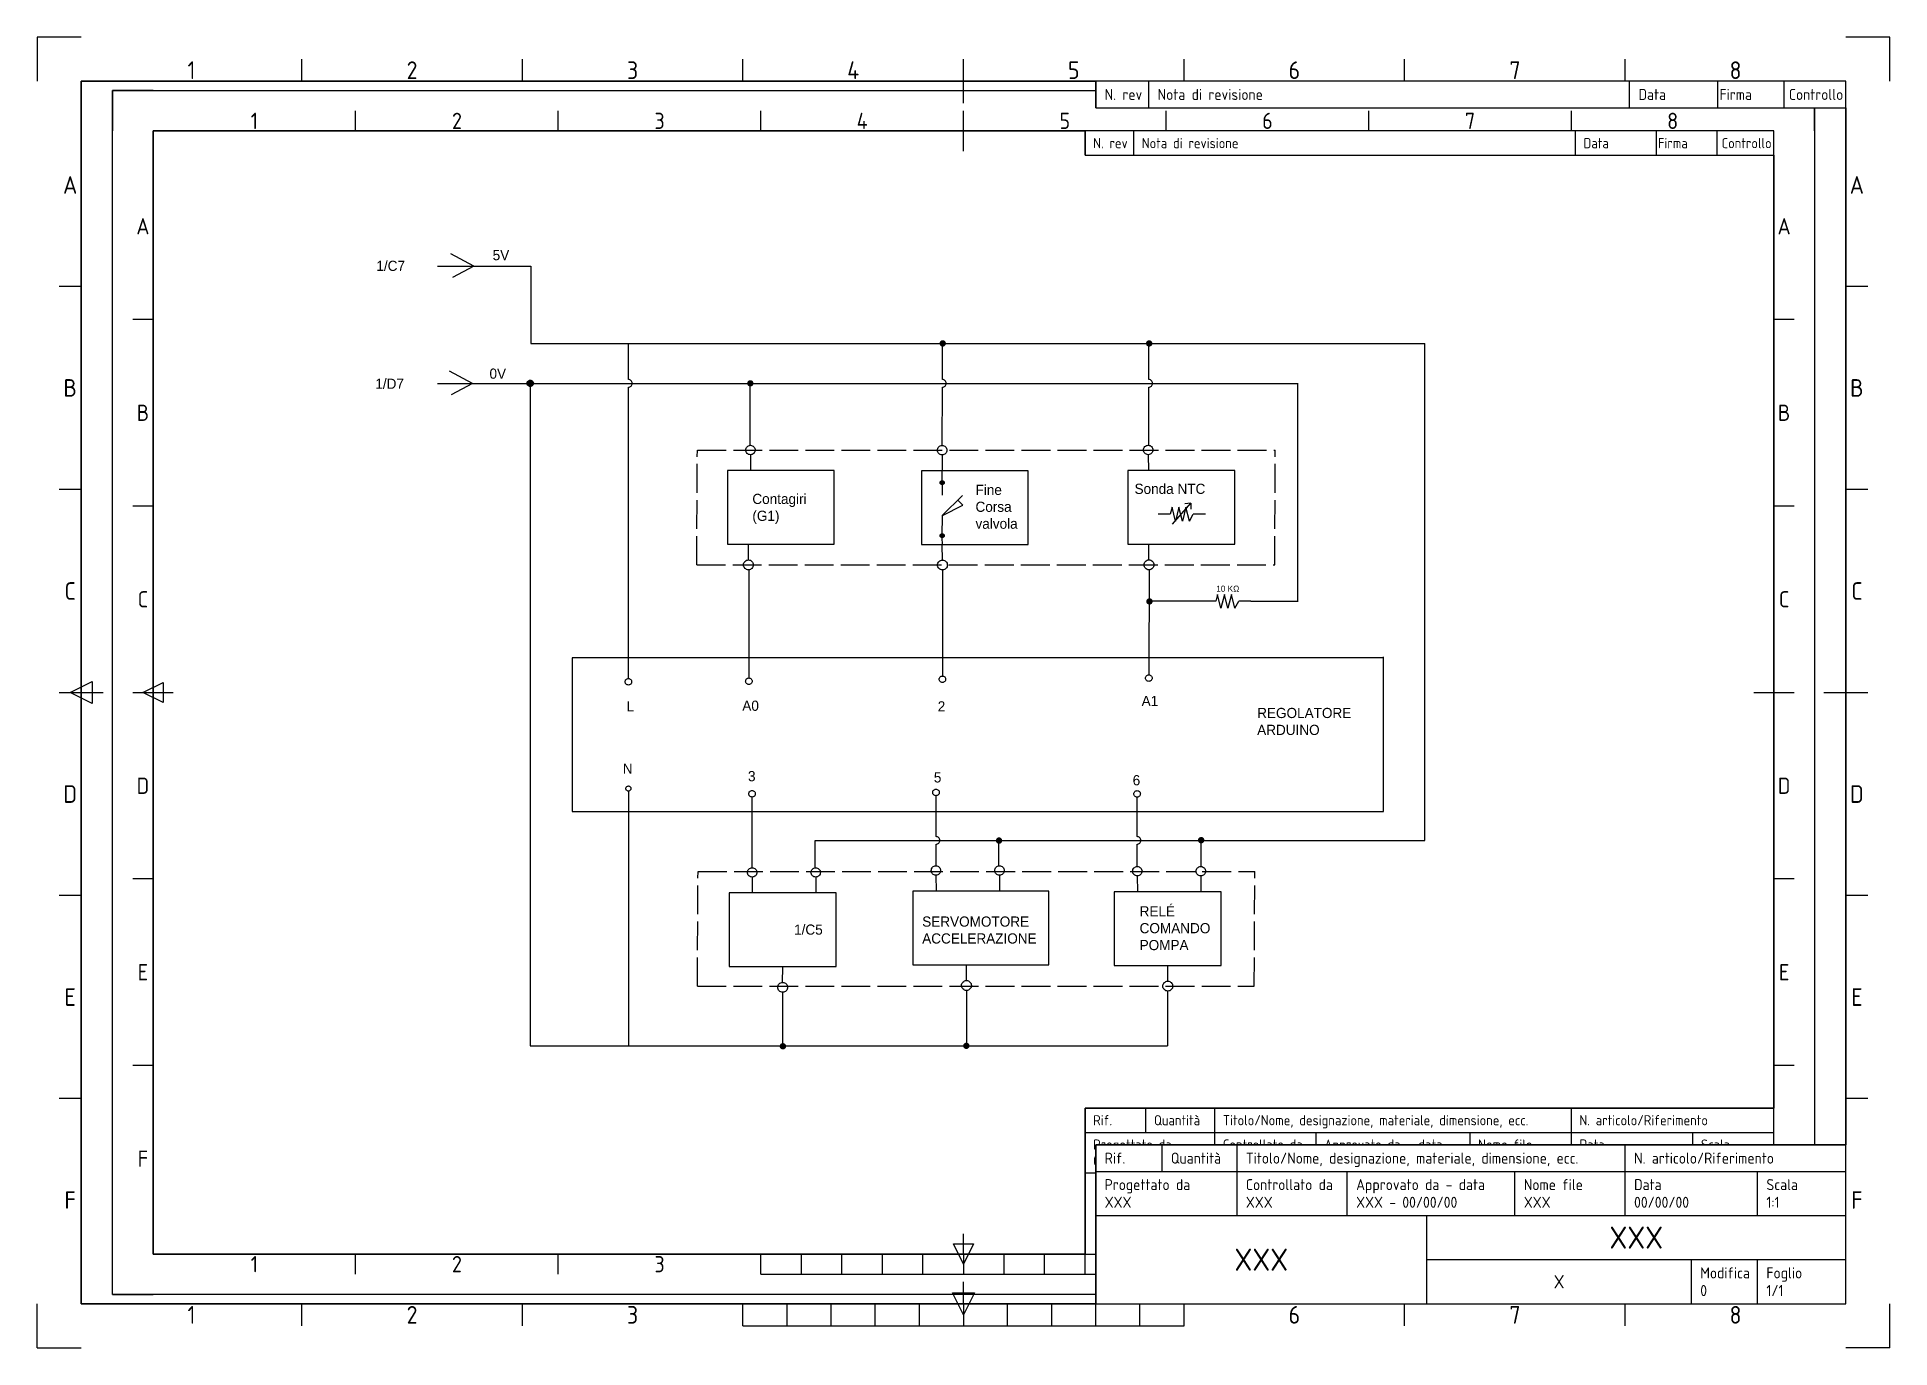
# Paper-space layout 'ISO A3 blocco di titolo' of a CAD drawing. Header units: millimetres. Extents: x 0 to 420, y 0 to 297.
# The model-space entities are those that its viewports show. They can reach past a viewport. Long polylines and large blocks are cut down to what shows.
import ezdxf
from ezdxf.enums import TextEntityAlignment as Align

# ---------------------------------------------------------------- set-up
doc = ezdxf.new("R2010")
doc.units = ezdxf.units.MM
doc.header["$LTSCALE"] = 0.5
doc.linetypes.add('ACAD_ISO02W100', pattern=[15, 12, -3])
for name, color, linetype in [('FRAME 025', 7, 'Continuous'), ('FRAME 050', 6, 'Continuous'), ('FRAME 070', 5, 'Continuous'), ('FRAME 200', 8, 'Continuous'), ('griglia', 254, 'Continuous'), ('TESTO', 7, 'Continuous'), ('Title Block', 7, 'Continuous'), ('TUBAZIONI', 7, 'Continuous'), ('Viewport', 7, 'Continuous')]:
    doc.layers.add(name, color=color, linetype=linetype)
doc.styles.add('ISO Proportional', font='isocp.shx')

# ---------------------------------------------------------------- blocks, each defined once
blk = doc.blocks.new('ISO A3 title block')
at = {"layer": 'FRAME 050'}
for p, q in [((60, 287), (60, 292)), ((110, 287), (110, 292)), ((160, 287), (160, 292)), ((210, 282), (210, 292)), ((260, 287), (260, 292)), ((310, 287), (310, 292)), ((360, 287), (360, 292)), ((10, 240.5), (5, 240.5)), ((415, 240.5), (410, 240.5)), ((10, 194.5), (5, 194.5)), ((415, 194.5), (410, 194.5)), ((5, 148.5), (15, 148.5)), ((7.5, 148.5), (12.5, 151)), ((12.5, 146), (7.5, 148.5)), ((12.5, 151), (12.5, 146)), ((405, 148.5), (415, 148.5)), ((10, 102.5), (5, 102.5)), ((415, 102.5), (410, 102.5)), ((10, 56.5), (5, 56.5)), ((415, 56.5), (410, 56.5)), ((210, 10), (210, 15)), ((60, 5), (60, 10)), ((110, 5), (110, 10)), ((160, 5), (160, 10)), ((170, 5), (170, 10)), ((180, 5), (180, 10)), ((190, 5), (190, 10)), ((200, 5), (200, 10)), ((207.5, 12.5), (212.5, 12.5)), ((210, 7.5), (207.5, 12.5)), ((212.5, 12.5), (210, 7.5)), ((210, 10), (210, 5)), ((220, 5), (220, 10)), ((230, 5), (230, 10)), ((240, 5), (240, 10)), ((250, 5), (250, 10)), ((260, 5), (260, 10)), ((310, 5), (310, 10)), ((360, 5), (360, 10)), ((160, 5), (260, 5))]:
    blk.add_line(p, q, dxfattribs=at)
at = {"layer": 'FRAME 070'}
for p, q in [((410, 287), (10, 287)), ((10, 287), (10, 10)), ((240, 281), (240, 287)), ((252, 281), (252, 287)), ((361, 281), (361, 287)), ((381, 281), (381, 287)), ((396, 281), (396, 287)), ((410, 10), (410, 287)), ((240, 281), (410, 281)), ((240, 46), (410, 46)), ((240, 40), (240, 46)), ((255, 40), (255, 46)), ((272, 40), (272, 46)), ((360, 40), (360, 46)), ((240, 40), (410, 40)), ((240, 10), (240, 40)), ((272, 30), (272, 40)), ((297, 30), (297, 40)), ((335, 30), (335, 40)), ((360, 30), (360, 40)), ((390, 30), (390, 40)), ((240, 30), (410, 30)), ((315, 10), (315, 30)), ((315, 20), (410, 20)), ((375, 10), (375, 20)), ((390, 10), (390, 20)), ((10, 10), (410, 10))]:
    blk.add_line(p, q, dxfattribs=at)
at = {"layer": 'FRAME 200'}
for p, q in [((0, 297), (0, 287)), ((10, 297), (0, 297)), ((420, 297), (410, 297)), ((420, 287), (420, 297)), ((0, 0), (0, 10)), ((420, 0), (420, 10)), ((0, 0), (10, 0)), ((420, 0), (410, 0))]:
    blk.add_line(p, q, dxfattribs=at)
at = {"layer": 'FRAME 025', "style": 'ISO Proportional'}
for s, p in [('N. rev', (242, 284)), ('Nota di revisione', (254, 284)), ('Data', (363, 284)), ('Firma', (381.36, 284)), ('Controllo', (397.08, 284)), ('Rif.', (242, 43)), ('Quantità', (257, 43)), ('Titolo/Nome, designazione, materiale, dimensione, ecc.', (274, 43)), ('N. articolo/Riferimento', (362, 43)), ('Progettato da', (242, 37)), ('Controllato da', (274, 37)), ('Approvato da - data', (299, 37)), ('Nome file', (337, 37)), ('Data', (362, 37)), ('Scala', (392, 37)), ('Modifica', (377, 17)), ('Foglio', (392, 17))]:
    blk.add_text(s, height=2.5, dxfattribs=at).set_placement(p, align=Align.MIDDLE_LEFT)
at = {"layer": 'FRAME 025', "style": 'ISO Proportional', "flags": 8}
for tag, p in [('PROGETTATO_DA', (242, 33)), ('CONTROLLATO_DA', (274, 33)), ('APPROVATO_DA_DATA', (299, 33)), ('NOMEFILE', (337, 33)), ('DATA', (362, 33)), ('SCALA', (392, 33)), ('MODIFICA', (377, 13)), ('FOGLIO', (392, 13))]:
    blk.add_attdef(tag, text='', height=2.5, dxfattribs=at).set_placement(p, align=Align.MIDDLE_LEFT)
at = {"layer": 'FRAME 050', "style": 'ISO Proportional'}
for s, p in [('1', (35, 289.5)), ('2', (85, 289.5)), ('3', (135, 289.5)), ('4', (185, 289.5)), ('5', (235, 289.5)), ('6', (285, 289.5)), ('7', (335, 289.5)), ('8', (385, 289.5)), ('A', (7.5, 263.5)), ('A', (412.5, 263.5)), ('B', (7.5, 217.5)), ('B', (412.5, 217.5)), ('C', (7.5, 171.5)), ('C', (412.5, 171.5)), ('D', (7.5, 125.5)), ('D', (412.5, 125.5)), ('E', (7.5, 79.5)), ('E', (412.5, 79.5)), ('F', (7.5, 33.5)), ('F', (412.5, 33.5)), ('1', (35, 7.5)), ('2', (85, 7.5)), ('3', (135, 7.5)), ('6', (285, 7.5)), ('7', (335, 7.5)), ('8', (385, 7.5))]:
    blk.add_text(s, height=4, dxfattribs=at).set_placement(p, align=Align.MIDDLE)
at = {"layer": 'FRAME 050', "style": 'ISO Proportional', "flags": 8}
for tag, height, p in [('TITOLO', 5, (362.5, 25)), ('PROPRIETARIO', 5, (277.5, 20)), ('NUMERO_DISEGNO', 3, (345, 15))]:
    blk.add_attdef(tag, text='', height=height, dxfattribs=at).set_placement(p, align=Align.MIDDLE)

msp = doc.modelspace()

# ---------------------------------------------------------------- hatches: boundary and pattern name
at = {"true_color": 0xffffff}
h = msp.add_hatch(color=7, dxfattribs=at)
h.dxf.hatch_style = 1
h.paths.add_polyline_path([(204.08, 234.6), (205.66, 234.6, 1)])
h.paths.add_polyline_path([(205.66, 234.6), (204.08, 234.6, 1)])
h = msp.add_hatch(color=7, dxfattribs=at)
h.dxf.hatch_style = 1
h.paths.add_polyline_path([(255.03, 234.6), (256.61, 234.6, 1)])
h.paths.add_polyline_path([(256.61, 234.6), (255.03, 234.6, 1)])
h = msp.add_hatch(color=7, dxfattribs=at)
h.dxf.hatch_style = 1
h.paths.add_polyline_path([(103.88, 224.76, 1), (102.3, 224.76, 1)])
h = msp.add_hatch(color=7, dxfattribs=at)
h.dxf.hatch_style = 1
h.paths.add_polyline_path([(156.61, 224.75), (158.18, 224.75, 1)])
h.paths.add_polyline_path([(158.18, 224.75), (156.61, 224.75, 1)])
h = msp.add_hatch(color=7, dxfattribs=at)
h.dxf.hatch_style = 1
h.paths.add_polyline_path([(255.11, 170.96), (256.68, 170.96, 1)])
h.paths.add_polyline_path([(256.68, 170.96), (255.11, 170.96, 1)])
h = msp.add_hatch(color=7, dxfattribs=at)
h.dxf.hatch_style = 1
h.paths.add_polyline_path([(217.98, 111.98), (219.56, 111.98, 1)])
h.paths.add_polyline_path([(219.56, 111.98), (217.98, 111.98, 1)])
h = msp.add_hatch(color=7, dxfattribs=at)
h.dxf.hatch_style = 1
h.paths.add_polyline_path([(267.86, 112.07), (269.44, 112.07, 1)])
h.paths.add_polyline_path([(269.44, 112.07), (267.86, 112.07, 1)])
h = msp.add_hatch(color=7, dxfattribs=at)
h.dxf.hatch_style = 1
h.paths.add_polyline_path([(164.64, 61.24), (166.22, 61.24, 1)])
h.paths.add_polyline_path([(166.22, 61.24), (164.64, 61.24, 1)])
h = msp.add_hatch(color=7, dxfattribs=at)
h.dxf.hatch_style = 1
h.paths.add_polyline_path([(209.92, 61.35), (211.49, 61.35, 1)])
h.paths.add_polyline_path([(211.49, 61.35), (209.92, 61.35, 1)])
at = {"layer": 'TESTO', "true_color": 0xffffff}
h = msp.add_hatch(color=7, dxfattribs=at)
h.paths.add_polyline_path([(204.73, 200.78, 0.414214), (204.23, 200.28, 0.414214), (204.73, 199.78)])
h.paths.add_polyline_path([(205.23, 200.28, 0.414214), (204.73, 200.78), (204.73, 199.78, 0.414214)])
h = msp.add_hatch(color=7, dxfattribs=at)
h.paths.add_polyline_path([(204.73, 187.66, 0.414214), (204.23, 187.16, 0.414214), (204.73, 186.66)])
h.paths.add_polyline_path([(204.73, 187.66), (204.73, 186.66, 0.414214), (205.23, 187.16, 0.414214)])

# ---------------------------------------------------------------- linework, layer by layer
for p, q in [((89.18, 253.67), (83.49, 256.69)), ((80.23, 253.67), (103.24, 253.67)), ((89.18, 253.67), (83.91, 250.88)), ((103.24, 234.62), (323.86, 234.62)), ((127.31, 225.69), (127.31, 234.62)), ((204.8, 225.69), (204.8, 234.23)), ((255.75, 225.69), (255.75, 234.23)), ((323.86, 112.01), (323.86, 234.62)), ((80.16, 224.75), (292.56, 224.75)), ((88.87, 224.74), (83.18, 227.75)), ((88.87, 224.74), (83.6, 221.94)), ((157.34, 209.47), (157.34, 224.75)), ((292.51, 171), (292.51, 224.75)), ((103.09, 223.98), (103.06, 61.31)), ((127.3, 151.95), (127.31, 223.81)), ((204.75, 209.31), (204.8, 223.81)), ((255.7, 209.31), (255.73, 223.81)), ((157.43, 207.15), (157.46, 203.23)), ((204.73, 207.11), (204.76, 203.19)), ((255.59, 207.16), (255.62, 203.24)), ((151.75, 203.23), (151.75, 185.06)), ((178.11, 203.23), (151.75, 203.23)), ((178.11, 185.06), (178.11, 203.23)), ((199.62, 203.19), (199.62, 185.02)), ((225.98, 203.19), (199.62, 203.19)), ((204.73, 200.78), (204.73, 203.19)), ((225.98, 185.02), (225.98, 203.19)), ((250.58, 203.24), (250.58, 185.07)), ((276.94, 203.24), (250.58, 203.24)), ((276.94, 185.07), (276.94, 203.24)), ((204.73, 200.28), (204.73, 197.18)), ((204.73, 187.16), (204.78, 192.18)), ((204.78, 192.18), (209.86, 194.69)), ((209.86, 194.69), (208.58, 195.98)), ((151.75, 185.06), (178.11, 185.06)), ((156.92, 181.2), (156.95, 185.06)), ((199.62, 185.02), (225.98, 185.02)), ((204.69, 186.66), (204.75, 185.02)), ((204.79, 181.16), (204.75, 185.02)), ((250.58, 185.07), (276.94, 185.07)), ((255.75, 181.21), (255.71, 185.07)), ((157.04, 178.76), (157.04, 152.09)), ((204.79, 178.72), (204.79, 152.56)), ((255.82, 178.77), (255.73, 152.87)), ((266.61, 171), (256.36, 171)), ((280.93, 171), (292.56, 171)), ((113.39, 157.09), (113.39, 119.13)), ((313.65, 157.09), (113.39, 157.09)), ((313.65, 119.13), (313.65, 157.31)), ((127.3, 124.18), (127.31, 61.31)), ((113.39, 119.13), (313.65, 119.13)), ((157.82, 105.29), (157.82, 122.71)), ((203.24, 112.95), (203.24, 123.04)), ((252.83, 112.95), (252.83, 122.68)), ((173.4, 105.28), (173.4, 112.01)), ((173.4, 112.01), (323.86, 112.01)), ((203.24, 105.73), (203.24, 111.08)), ((218.7, 105.72), (218.7, 112.01)), ((252.83, 105.57), (252.83, 111.08)), ((268.64, 105.57), (268.64, 112.01)), ((157.86, 102.97), (157.89, 99.05)), ((173.53, 102.97), (173.56, 99.05)), ((203.21, 103.42), (203.24, 99.5)), ((218.88, 103.42), (218.91, 99.5)), ((252.89, 103.25), (252.93, 99.33)), ((268.57, 103.25), (268.6, 99.33)), ((152.18, 99.05), (152.18, 80.88)), ((178.54, 99.05), (152.18, 99.05)), ((178.54, 80.88), (178.54, 99.05)), ((197.53, 99.5), (197.53, 81.32)), ((231.05, 99.5), (197.53, 99.5)), ((231.05, 81.32), (231.05, 99.5)), ((247.21, 99.33), (247.21, 81.16)), ((273.57, 99.33), (247.21, 99.33)), ((273.57, 81.16), (273.57, 99.33)), ((152.18, 80.88), (178.54, 80.88)), ((165.37, 77.01), (165.4, 80.86)), ((197.53, 81.32), (231.05, 81.32)), ((210.71, 77.45), (210.75, 81.31)), ((247.21, 81.16), (273.57, 81.16)), ((260.4, 77.29), (260.43, 81.15)), ((165.32, 74.56), (165.32, 61.31)), ((210.76, 75.01), (210.76, 61.31)), ((260.35, 74.85), (260.35, 61.31)), ((103.06, 61.31), (260.35, 61.31))]:
    msp.add_line(p, q)
at = {"linetype": 'ACAD_ISO02W100'}
for p, q in [((144.16, 179.98), (144.32, 208.27)), ((144.32, 208.27), (286.95, 208.27)), ((286.83, 179.98), (286.95, 208.27)), ((144.16, 179.98), (286.83, 179.98)), ((144.33, 76.04), (144.49, 104.33)), ((144.49, 104.33), (281.9, 104.33)), ((281.75, 76.04), (281.9, 104.33)), ((144.33, 76.04), (281.75, 76.04))]:
    msp.add_line(p, q, dxfattribs=at)
for centre, radius in [((103.09, 224.76), 0.788), ((157.42, 208.31), 1.16), ((204.72, 208.27), 1.16), ((255.58, 208.32), 1.16), ((156.93, 179.98), 1.22), ((204.81, 179.94), 1.22), ((255.77, 179.99), 1.22), ((127.3, 151.15), 0.808), ((157.04, 151.28), 0.808), ((204.79, 151.76), 0.808), ((255.73, 152.06), 0.808), ((127.3, 124.81), 0.628), ((157.82, 123.52), 0.808), ((203.21, 123.85), 0.808), ((252.83, 123.49), 0.808), ((157.85, 104.13), 1.16), ((173.52, 104.13), 1.16), ((203.2, 104.58), 1.16), ((218.87, 104.58), 1.16), ((252.89, 104.41), 1.16), ((268.56, 104.41), 1.16), ((165.38, 75.78), 1.22), ((210.73, 76.23), 1.22), ((260.42, 76.07), 1.22)]:
    msp.add_circle(centre, radius)
at = {"layer": 'griglia'}
for p, q in [((0, 297), (420, 297)), ((0, 0), (0, 297)), ((420, 297), (420, 0)), ((103.24, 253.67), (103.24, 234.62)), ((420, 0), (0, 0))]:
    msp.add_line(p, q, dxfattribs=at)
at = {"layer": 'TESTO'}
for centre in [(204.73, 200.28), (204.73, 187.16)]:
    msp.add_circle(centre, 0.5, dxfattribs=at)
at = {"layer": 'TUBAZIONI'}
for p, q in [((204.73, 192.13), (209.73, 197.13)), ((261.04, 192.49), (258.04, 192.49)), ((261.46, 194.19), (261.04, 192.49)), ((262.31, 190.78), (261.46, 194.19)), ((261.61, 190), (266.06, 195.17)), ((263.17, 194.19), (262.31, 190.78)), ((264.02, 190.78), (263.17, 194.19)), ((264.87, 194.19), (264.02, 190.78)), ((266.06, 195.17), (264.6, 195)), ((265.73, 190.78), (264.87, 194.19)), ((265.73, 190.78), (266.71, 192.49)), ((266.06, 195.17), (266.11, 193.7)), ((269.71, 192.49), (266.71, 192.49)), ((272.26, 171), (266.61, 171)), ((272.68, 172.7), (272.26, 171)), ((273.54, 169.29), (272.68, 172.7)), ((274.39, 172.7), (273.54, 169.29)), ((275.24, 169.29), (274.39, 172.7)), ((276.1, 172.7), (275.24, 169.29)), ((276.95, 169.29), (276.1, 172.7)), ((276.95, 169.29), (277.93, 171)), ((280.93, 171), (277.93, 171))]:
    msp.add_line(p, q, dxfattribs=at)
for centre, end in [((127.31, 224.75), 90), ((204.8, 224.75), 90), ((255.73, 224.75), 88.814), ((203.24, 112.01), 90), ((252.83, 112.01), 90)]:
    msp.add_arc(centre, 0.937, 270, end, dxfattribs=at)
at = {"layer": 'Viewport'}
msp.add_lwpolyline([(10, 287), (240, 287), (240, 281), (410, 281), (410, 46), (240, 46), (240, 10), (10, 10)], close=True, dxfattribs=at)

# ---------------------------------------------------------------- block references
at = {"layer": 'Title Block'}
ref = msp.add_blockref('ISO A3 title block', (0, 0), dxfattribs=at)
ref.add_attrib('NOMEFILE', 'regolatore', dxfattribs={"layer": 'FRAME 025', "height": 2.5, "style": 'ISO Proportional'}).set_placement((337, 33), align=Align.MIDDLE_LEFT)
ref.add_attrib('PROPRIETARIO', 'ITT -"E. Barsanti"', dxfattribs={"layer": 'FRAME 050', "height": 5, "style": 'ISO Proportional'}).set_placement((277.5, 20), align=Align.MIDDLE)
ref.add_attrib('PROGETTATO_DA', 'Campello Manuel', dxfattribs={"layer": 'FRAME 025', "height": 2.5, "style": 'ISO Proportional'}).set_placement((242, 33), align=Align.MIDDLE_LEFT)
ref.add_attrib('DATA', '12/06/2017', dxfattribs={"layer": 'FRAME 025', "height": 2.5, "style": 'ISO Proportional'}).set_placement((362, 33), align=Align.MIDDLE_LEFT)
ref.add_attrib('TITOLO', 'Schema elettrico regolazione cogeneratore', dxfattribs={"layer": 'FRAME 050', "height": 3.5, "style": 'ISO Proportional'}).set_placement((362.5, 25), align=Align.MIDDLE)
ref.add_attrib('FOGLIO', '2/3', dxfattribs={"layer": 'FRAME 025', "height": 2.5, "style": 'ISO Proportional'}).set_placement((392, 13), align=Align.MIDDLE_LEFT)

# ---------------------------------------------------------------- texts
at = {"layer": 'TESTO', "attachment_point": 1}
for s, width, heights, insert, char_height in [('Sonda NTC', 26.4792, [7.32], (252.21, 199.99), 2.5), ('10 KΩ', 9.4383, [0], (272.4, 174.86), 1.5)]:
    msp.add_mtext_dynamic_manual_height_columns(s, width=width, gutter_width=12.5, heights=heights, dxfattribs=dict(at, insert=insert, char_height=char_height))
at = {"layer": 'TUBAZIONI', "char_height": 2.5, "attachment_point": 1}
for s, width, heights, insert in [('5V', 10.5862, [3.82], (93.81, 257.63)), ('1/C7', 10.5862, [3.82], (65.12, 254.99)), ('1/D7', 10.5862, [3.82], (64.86, 225.91)), ('0V', 7.4048, [0], (93.03, 228.4)), ('Contagiri (G1)', 7.4048, [0], (157.9, 197.5)), ('Fine\\PCorsa\\Pvalvola', 7.4048, [0], (212.96, 199.73)), ('L', 7.4048, [0], (126.86, 146.35)), ('A0', 7.4048, [0], (155.42, 146.49)), ('2', 7.4048, [0], (203.64, 146.33)), ('A1', 7.4048, [0], (253.96, 147.67)), ('REGOLATORE\\PARDUINO', 7.4048, [0], (282.47, 144.7)), ('N', 7.4048, [0], (125.93, 130.96)), ('3', 7.4048, [0], (156.82, 129.12)), ('5', 7.4048, [0], (202.68, 128.81)), ('6', 7.4048, [0], (251.75, 128.11)), ('RELÉ\\PCOMANDO POMPA', 7.4048, [0], (253.46, 95.79)), ('SERVOMOTORE\\PACCELERAZIONE', 7.4048, [0], (199.81, 93.25)), ('1/C5', 7.4048, [0], (168.2, 91.27))]:
    msp.add_mtext_dynamic_manual_height_columns(s, width=width, gutter_width=12.5, heights=heights, dxfattribs=dict(at, insert=insert))

psp = doc.layouts.new('ISO A3 blocco di titolo')

# ---------------------------------------------------------------- linework, layer by layer
at = {"layer": 'Viewport'}
psp.add_lwpolyline([(10, 287), (240, 287), (240, 281), (410, 281), (410, 46), (240, 46), (240, 10), (10, 10)], close=True, dxfattribs=at)

# ---------------------------------------------------------------- block references
at = {"layer": 'Title Block'}
ref = psp.add_blockref('ISO A3 title block', (0, 0), dxfattribs=at)
ref.add_attrib('NOMEFILE', 'XXX', dxfattribs={"layer": 'FRAME 025', "height": 2.5, "style": 'ISO Proportional'}).set_placement((337, 33), align=Align.MIDDLE_LEFT)
ref.add_attrib('NUMERO_DISEGNO', 'X', dxfattribs={"layer": 'FRAME 050', "height": 3, "style": 'ISO Proportional'}).set_placement((345, 15), align=Align.MIDDLE)
ref.add_attrib('PROPRIETARIO', 'XXX', dxfattribs={"layer": 'FRAME 050', "height": 5, "style": 'ISO Proportional'}).set_placement((277.5, 20), align=Align.MIDDLE)
ref.add_attrib('CONTROLLATO_DA', 'XXX', dxfattribs={"layer": 'FRAME 025', "height": 2.5, "style": 'ISO Proportional'}).set_placement((274, 33), align=Align.MIDDLE_LEFT)
ref.add_attrib('PROGETTATO_DA', 'XXX', dxfattribs={"layer": 'FRAME 025', "height": 2.5, "style": 'ISO Proportional'}).set_placement((242, 33), align=Align.MIDDLE_LEFT)
ref.add_attrib('APPROVATO_DA_DATA', 'XXX - 00/00/00', dxfattribs={"layer": 'FRAME 025', "height": 2.5, "style": 'ISO Proportional'}).set_placement((299, 33), align=Align.MIDDLE_LEFT)
ref.add_attrib('DATA', '00/00/00', dxfattribs={"layer": 'FRAME 025', "height": 2.5, "style": 'ISO Proportional'}).set_placement((362, 33), align=Align.MIDDLE_LEFT)
ref.add_attrib('TITOLO', 'XXX', dxfattribs={"layer": 'FRAME 050', "height": 5, "style": 'ISO Proportional'}).set_placement((362.5, 25), align=Align.MIDDLE)
ref.add_attrib('SCALA', '1:1', dxfattribs={"layer": 'FRAME 025', "height": 2.5, "style": 'ISO Proportional'}).set_placement((392, 33), align=Align.MIDDLE_LEFT)
ref.add_attrib('MODIFICA', '0', dxfattribs={"layer": 'FRAME 025', "height": 2.5, "style": 'ISO Proportional'}).set_placement((377, 13), align=Align.MIDDLE_LEFT)
ref.add_attrib('FOGLIO', '1/1', dxfattribs={"layer": 'FRAME 025', "height": 2.5, "style": 'ISO Proportional'}).set_placement((392, 13), align=Align.MIDDLE_LEFT)

# ---------------------------------------------------------------- viewports
at = {"layer": 'Viewport'}
vp = psp.add_viewport(center=(210, 148.5), size=(400, 277), view_center_point=(210, 148.5), view_height=301.5575, dxfattribs=at)
vp.dxf.flags = 0x10000  # cut along an outline
vp.dxf.clipping_boundary_handle = psp.add_lwpolyline([(10, 287), (240, 287), (240, 281), (410, 281), (410, 46), (240, 46), (240, 10), (10, 10)], format="xyb", close=True, dxfattribs={"invisible": 1}).dxf.handle

doc.saveas('drawing.dxf')
